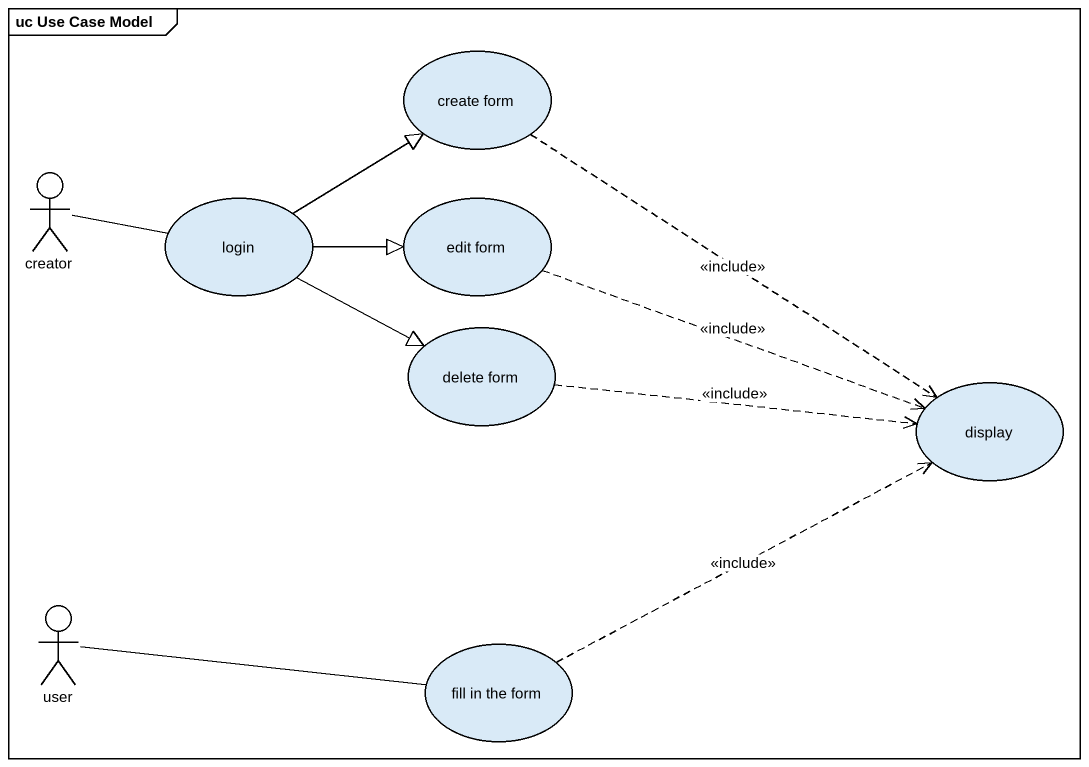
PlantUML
@startuml
mainframe uc Use Case Model
usecase "create form" as create_form
actor creator
usecase login
usecase "edit form" as edit_form
usecase "delete form" as delete_form
usecase display
actor user
usecase "fill in the form" as fill_in_the_form
create_form ..> display : <<include>>
creator -right- login
login -up-|> create_form
login -right-|> edit_form
login -right-|> delete_form
edit_form .right.> display : <<include>>
delete_form .right.> display : <<include>>
user -right- fill_in_the_form
fill_in_the_form .right.> display : <<include>>
@enduml
